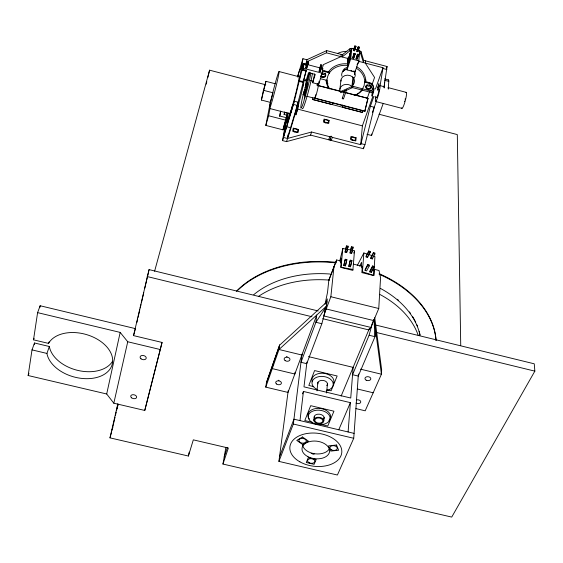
<?xml version="1.0" encoding="UTF-8"?>
<svg xmlns="http://www.w3.org/2000/svg" width="563" height="563" viewBox="0 0 563 563"><rect width="100%" height="100%" fill="white"/><g stroke="black" fill="none" stroke-linecap="round" stroke-linejoin="round"><path stroke-width="0.84" d="M372.769 92.881L373.107 91.558L372.769 92.881L351.847 87.441M322.719 318.686L368.765 329.925L370.841 327.42L378.758 308.51L380.553 277.812L379.033 270.5L374.296 269.325L373.494 270.817M375.444 329.369L375 336.681L358.265 376.077L352.558 374.705L369.117 335.245L372.748 321.86M388.21 80.15A8.227 1.077 -75 0 1 388.773 81.382L388.294 89.074A8.297 1.098 -75.1 0 0 388.167 87.687M373.987 267.531L374.057 266.44L372.558 265.961L369.94 270.845L369.863 271.936L371.362 272.415L373.987 267.531L372.481 267.052L372.558 265.961M374.867 254.068L374.937 253.005L373.452 252.527L370.862 257.397L370.792 258.459L372.27 258.938L374.867 254.068L373.382 253.589L373.452 252.527M375.803 97.223A8.297 1.042 -75.1 0 0 376.83 99.588A8.297 1.042 -75.1 0 0 380.053 87.082A8.297 1.042 -75.1 0 0 377.632 90.122A8.438 1.056 -75.1 0 1 380.067 85.555L384.079 86.779L387.07 66.525L363.811 60.396M374.296 269.325L373.888 275.603L361.847 272.612L362.326 266.348L353.416 264.131M371.362 272.415L371.432 271.324M372.27 258.938L372.34 257.875M384.578 82.022L384.184 87.997A8.297 1.07 -75.1 0 0 383.642 86.716M365.098 270.409L367.702 265.518L367.78 264.427L369.286 264.913L369.208 266.003L366.597 270.894L365.098 270.409L365.176 269.325L367.78 264.427M366.091 256.946L368.666 252.069L368.737 251.007L370.222 251.485L370.151 252.548L367.569 257.425L366.091 256.946L366.168 255.891L368.737 251.007M380.102 85.738L382.995 67.729L358.504 61.276M288.214 390.694L278.91 461.393L337.413 475.024L353.733 438.281L358.413 373.994M367.569 257.425L367.646 256.362M367.027 253.997L363.867 252.977L362.431 271.802L373.712 275.406L374.937 256.545L368.61 254.504M348.103 431.969L350.383 402.644L303.443 391.454L302.507 393.875M353.128 367.379L350.742 398.02L303.985 386.858L306.926 362.065M361.312 266.531L361.636 262.33L359.609 266.179M367.034 134.325L371.58 135.5L371.7 133.952M287.229 113.543L282.535 140.595L286.49 141.609L310.593 135.12L328.701 139.779L330.087 139.314L331.283 140.44L363.487 148.723L363.628 147.034M369.075 83.317L369.138 82.564L364.683 81.375L364.613 82.128L369.075 83.317A4.722 3.927 3.9 0 1 373.185 86.751A4.722 3.927 3.9 0 1 370.363 90.861M287.679 113.205L283.485 137.456L287.447 138.477L311.585 132.016L329.735 136.689L331.121 136.225L332.318 137.358L360.728 144.67L362.389 125.852L372.833 96.379M350.453 266.778L351.882 260.472L350.299 260.19L348.969 265.405L348.877 266.489L350.453 266.778L351.882 260.472M351.636 253.343L353.043 247.087L351.481 246.805L350.165 252.006L350.073 253.061L351.636 253.343L353.043 247.087M348.877 266.489L350.299 260.19M350.073 253.061L351.481 246.805M365.486 60.832L365.281 63.063L374.571 77.448L371.918 84.999M345.436 265.87L346.85 259.564L345.26 259.276L343.958 264.497L343.852 265.581L345.436 265.87L346.85 259.564M346.681 252.449L348.075 246.186L346.512 245.904L345.218 251.112L345.119 252.168L346.681 252.449L348.075 246.186M297.419 103.022L298.756 103.367L297.7 109.116L295.878 114.986L296.018 113.564M343.852 265.581L345.26 259.276M345.119 252.168L346.512 245.904M360.925 51.465L363.649 60.354L363.438 62.577L360.707 53.675L360.925 51.465L359.264 51.022M340.875 263.111L341.361 258.079L340.552 261.366M325.069 304.147L327.539 292.267L328.827 280.233L336.646 259.965L341.403 261.148L340.798 267.39L352.881 270.388L354.5 250.641L342.825 248.529L339.728 261.105M342.825 248.529L341.016 267.291L352.895 269.431M359.447 52.711L359.574 51.486M349.215 58.601L350.594 54.428L350.186 58.158L347.42 66.511L347.04 69.911L355.007 72.001L358.772 60.846L359.806 50.403L351.882 48.312L348.736 57.841M323.816 420.779L324.154 417.31M326.554 392.988L327.497 383.431M356.048 58.89L357.463 54.231L358.532 54.512L358.476 55.111L357.111 59.171L356.048 58.89L357.463 54.231M356.808 51.43L358.223 46.799L359.278 47.081L359.222 47.672L357.871 51.712L356.808 51.43L358.223 46.799M357.111 59.171L358.532 54.512M357.871 51.712L359.278 47.081M352.628 87.582L353.578 78.341L352.91 77.314L351.945 86.554L352.628 87.582L340.897 92.754L340.052 91.41A6.932 5.757 5.7 0 1 343.331 85.034A6.932 5.757 5.7 0 1 351.699 86.273L351.966 86.547L340.186 91.748M355.007 72.001L355.183 70.298M355.07 54.217L355.133 53.619L354.064 53.33L352.649 57.996L353.719 58.278L355.07 54.217L354 53.935L354.064 53.33M355.851 46.778L355.915 46.194L354.852 45.913L353.451 50.543L354.507 50.825L355.851 46.778L354.789 46.497L354.852 45.913M323.922 315.118L330.854 296.736L334.014 266.264M353.719 58.278L355.133 53.619M354.507 50.825L355.915 46.194M313.83 420.329L314.203 416.859M316.983 390.835L317.912 382.157M348.947 57.94L351.389 49.319M347.04 69.911L350.742 58.728L351.882 48.312M348.771 58.08L348.905 56.849M350.109 48.608L342.374 54.745L342.114 56.962L349.862 50.811L350.109 48.608L351.769 49.044M348.025 65.787L347.913 58.095A19.754 16.559 5.6 0 1 350.277 58.228M362.875 110.749L362.29 112.396L342.529 107.266L342.783 104.992M347.843 62.767L348.025 61.1M316.744 315.034L315.913 322.282L300.98 362.298L306.729 363.684L321.846 323.725L326.554 306.075L278.988 349.503L265.771 387.133L287.989 392.425L316.441 315.85M347.85 65.456A18.917 15.785 5.8 0 0 332.057 69.861C328.806 72.676 326.976 76.786 326.948 81.051A18.917 15.785 5.8 0 0 329.763 88.94M299.988 420.596L303.443 391.454M339.89 89.165L340.981 79.925M330.375 139.026L330.171 140.715L330.347 140.201L329.7 140.032M341.192 54.428L340.925 56.645L323.415 64.604L321.923 69.34M305.449 85.865L305.42 85.323M278.91 461.393L293.344 424.03L301.986 354.169M295.047 372.284L294.829 374.015L272.274 368.61L272.914 364.303M329.165 73.141L329.482 72.148L324.809 70.931A4.729 3.962 7.8 0 0 322.317 70.607M329.482 72.148L329.383 72.901L324.647 71.649A4.736 3.962 7.8 0 0 322.212 71.353M303.71 92.438A19.958 1.33 -75.5 0 0 301.353 107.871L301.501 107.61A19.958 1.33 -75.5 0 0 302.24 105.921L302.465 105.344A19.958 1.33 -75.5 0 0 304.02 100.714L305.477 92.311M324.71 71.67L324.809 70.931M306.005 63.577L306.497 61.944L326.406 52.816L326.709 50.614L342.867 54.871M314.654 73.985L312.669 82.726L318.672 84.295L322.17 73.211L322.817 68.63L304.097 63.718L302.655 68.482M319.094 71.346L320.446 66.701L321.522 66.983L321.431 67.595L320.171 71.628L319.094 71.346L320.446 66.701M321.712 65.66L321.797 65.055L320.727 64.773L320.636 65.378L321.712 65.66L320.699 68.883M320.171 71.628L321.522 66.983M318.672 84.295L319.115 81.227M319.467 68.799L319.376 69.404L320.727 64.773M326.146 304.083L327.012 301.775L279.607 345.196L278.988 349.503L302.035 355.063M49.347 346.505L46.933 353.43L47.109 354.352A33.674 22.084 15.3 0 0 95.661 377.738A33.674 22.084 15.3 0 0 101.495 341.994A33.674 22.084 15.3 0 0 49.023 342.628L48.566 343.409L33.513 339.834L37.601 312.634L40.149 305.751L135.458 328.637L133.53 335.611L162.053 342.445L144.768 410.455L113.81 403.199L106.696 393.987L28.15 375.535L32.007 349.89L34.512 342.987L49.347 346.505L49.523 347.427A33.47 22.077 15.4 0 0 78.644 370.595A33.47 22.077 15.4 0 0 112.586 361.214M34.252 344.697L34.512 342.987M39.896 307.447L40.149 305.751M265.771 387.133L266.419 382.819L279.607 345.196M307.968 64.062L308.067 63.457L306.99 63.176L305.667 67.827L306.744 68.109L307.968 64.062L306.891 63.781L306.99 63.176M307.046 66.174L308.376 61.529L307.299 61.247L305.976 65.892L306.075 65.287M302.993 80.199L305.998 80.988L306.237 79.453M307.299 61.247L307.201 61.853L308.278 62.134M305.498 64.428L303.091 63.795L302.064 70.03L299.277 80.657L303.309 81.712L306.223 70.319L302.859 69.439L303.633 64.724L302.627 68.067M306.744 68.109L308.067 63.457M286.49 141.609C294.695 118.286 299.973 94.141 306.223 70.319M306.026 64.865L306.856 59.734L326.709 50.614M305.667 67.827L305.765 67.215M302.866 69.868L304.097 63.718M282.535 140.595L293.485 104.429L299.157 81.353L302.922 58.7L306.856 59.734M296.398 112.621L296.581 111.65M290.811 112.656L292.661 105.14L292.127 108.314M287.447 138.477L288.094 134.627M272.83 93.592L270.317 102.367L265.82 125.422L283.041 129.849L286.37 117.702L279.832 116.02L280.726 111.073M305.111 91.459C304.85 94.675 307.722 83.936 306.504 86.139M375.401 324.964L534.259 363.811L534.85 371.144L451.73 517.087L222.948 464.053L225.876 447.451M283.041 129.849L283.337 128.167M285.765 112.699L287.559 113.163L286.933 115.232L284.118 114.507L284.561 111.981M279.607 116.457L280.508 111.509M265.82 125.422L268.607 115.753L270.092 108.096M297.602 108.898L297.778 107.589L297.588 107.969M270.317 102.367L261.401 100.059L263.287 90.882L265.961 81.332L275.286 83.76M117.843 403.72L109.982 437.859L188.394 456.037L189.203 452.117M261.401 100.059L265.961 81.332M106.696 393.987L120.179 332.409L37.601 312.634M113.81 403.199L127.738 341.762L120.179 332.409M133.572 335.428L149.068 269.607L318.179 310.966M296.624 107.624L294.54 114.641M112.086 430.012L115.035 417.218M115.429 415.515L116.217 412.095M116.611 410.392L117.991 404.417M136.872 322.508L137.661 319.094M138.055 317.391L139.821 309.713M140.215 308.003L141.003 304.59M141.397 302.887L143.755 292.647M144.74 288.383L149.068 269.607M304.991 88.025L305.188 87.188M305.378 90.2L305.618 89.221M206.234 84.168L206.825 81.705M207.81 77.588L209.591 70.185L265.778 84.795M306.68 96.238L364.789 111.333L367.773 98.687A6.847 0.816 -75.2 0 0 367.35 99.595M364.796 111.305L368.068 98.363L341.804 91.509M317.849 85.66L317.996 85.351A6.876 0.521 -75.4 0 1 317.335 90.587A6.876 0.521 -75.4 0 1 314.816 98.349L315.787 94.69M297.454 109.546L296.405 112.966M307.546 82.381L309.988 72.423M340.988 262.837L341.403 261.148M360.728 144.67L370.384 106.238L373.874 96.407M363.487 148.723L364.958 144.642L374.247 107.244L370.384 106.238M144.768 410.455L162.053 342.445M353.86 253.153L354.289 251.478M296.898 110.32L297.081 109.623M109.982 437.859L111.678 431.645M112.121 430.019L112.818 427.479M117.005 408.696L117.927 405.304M154.593 271.253L209.591 70.185M306.012 87.744L306.272 86.857M304.309 90.516L304.541 89.742M298.031 105.844L299.959 98.982A19.149 1.21 -75.5 0 0 304.168 79.953M284.118 114.507L284.765 112.326M297.426 77.04L302.922 58.7M297.707 76.596L299.467 70.727L301.508 67.243M283.478 127.322L286.37 117.702M288.347 112.811L286.933 117.512L288.488 117.913M285.856 123.747L287.749 117.47L287.074 121.397L289.213 114.578A20.113 1.175 -75.6 0 0 296.3 91.171A20.113 1.175 -75.6 0 0 298.432 76.702M283.724 136.084L294.273 101.206L298.32 102.255L296.293 108.891M188.394 456.037L193.313 439.851L228.353 448.021L222.948 464.053M307.145 65.568L308.376 61.529M287.679 137.098L294.569 114.535M305.998 80.988L308.545 72.662L315.259 74.415L312.669 82.726M320.537 69.08L321.797 65.055M312.979 97.779L312.458 99.447L362.29 112.396M316.927 85.238L317.448 83.563M322.317 70.206L322.817 68.63M310.593 135.12L311.585 132.016M332.824 103.036L332.304 104.605L312.458 99.447M349.405 55.343L350.643 51.578M347.519 62.275L348.23 60.128M353.451 50.543L354.789 46.497M352.649 57.996L354 53.935M346.639 89.573L343.529 98.835L342.86 98.954L342.248 98.398L344.873 90.544M328.701 139.779L329.735 136.689M330.087 139.314L331.121 136.225M358.884 54.829L359.384 53.33L360.707 53.675M224.194 456.966L227.431 447.339M331.283 140.44L332.318 137.358M342.529 107.266L343.057 105.696M48.566 343.409L49.101 341.875M266.461 382.53L279.649 344.915M367.146 98.581L369.715 91.262M370.574 88.827L371.425 86.385M375.451 89.017L382.995 67.729M386.485 68.179L387.07 66.525M28.15 375.535L28.973 373.227M342.248 98.398L342.614 98.145M372.368 112.494L376.464 101.058M371.58 135.5L383.136 103.691M33.513 339.834L34.076 338.3M304.104 91.157L303.738 91.917M336.646 259.965L328.827 280.233M325.541 303.654L327.314 298.925L326.244 308.967L373.705 320.586M324.52 311.459L326.554 306.075L315.913 322.282L321.846 323.725M279.551 456.544L293.949 419.175L354.092 433.383M301.332 68.292L303.091 63.795M341.129 396.092L369.412 328.384M338.778 429.759L350.383 402.644M362.298 89.341L364.12 85.576L364.704 81.494A18.917 15.785 5.8 0 0 356.365 68.32M357.245 265.609L363.867 252.977M361.537 267.84L362.326 266.348M368.385 254.969L370.222 251.485M370.792 258.459L373.382 253.589M369.863 271.936L372.481 267.052M371.812 270.627L372.938 268.537M373.051 91.614L352.98 86.294M317.771 85.858A6.876 0.521 -75.4 0 1 317.919 85.506L340.108 91.065M357.026 64.548L359.039 61.951L359.131 61.05A19.754 16.559 5.6 0 0 358.117 60.508M362.072 89.587L359.37 92.543A18.917 15.785 5.8 0 1 354.099 95.583M368.068 98.363L343.31 92.142M346.414 246.96L347.976 247.248M351.389 247.861L352.952 248.142M345.161 260.366L346.745 260.648M350.2 261.274L351.791 261.563M311.17 453.342L314.309 454.074M312.465 422.377L304.808 420.568L310.692 405.677L333.943 411.201L327.779 425.994L320.122 424.185M293.344 424.03L353.733 438.281M355.893 408.597L365.19 410.807L381.425 374.205L381.658 369.835L374.733 317.687M32.007 349.89L46.933 353.43M357.498 389.026L373.185 392.784M127.738 341.762L160.279 349.539M313.788 386.64L308.834 385.451L314.59 370.567L337.153 375.985L331.121 390.778L326.997 389.793M308.44 356.604L353.254 367.407M360.475 369.152L381.425 374.205L374.106 319.348M323.634 315.892L370.841 327.42M147.133 276.532L311.958 316.751M376.007 332.381L534.85 371.144M369.117 335.245L375 336.681L373.987 319.404M330.854 296.736L378.758 308.51M361.094 143.642L364.958 144.642M286.708 126.738L290.698 127.766M293.485 104.429L297.531 105.478M296.954 105.858L298.291 106.203M297.721 109.116L362.389 125.852M284.794 112.227L286.335 112.621M269.466 108.441L289.459 113.606M268.607 115.753L285.934 120.222M279.093 71.55A19.184 0.795 -75.6 0 1 272.147 100.995A19.184 0.795 -75.6 0 1 271.612 97.547A19.184 0.795 -75.6 0 1 279.093 71.55L299.199 76.8M305.618 79.313L308.052 79.953M310.487 80.586L312.922 81.22M317.919 85.52L339.918 91.283M299.157 81.353L303.197 82.409M375.563 101.481L401.919 108.349M378.99 114.226L457.311 134.592L460.731 345.541M314.949 98.096L365.014 111.108M264.089 90.46L273.062 92.789M384.508 78.897L388.569 79.967M384.698 80.312L388.773 81.382M320.361 67.314L321.431 67.595M388.139 87.624L406.296 92.381M303.344 68.278L322.17 73.211M321.621 74.196L323.106 74.583M302.064 70.03L306.103 71.086M321.304 76.427L323.535 77.011M366.717 88.314L368.934 88.891M358.159 47.391L359.222 47.672M349.862 50.811L351.185 51.163M357.406 54.829L358.476 55.111M350.742 58.728L358.772 60.846M326.406 52.816L347.927 58.489M382.946 68.475L386.88 69.516M327.019 80.425L322.557 79.235A4.736 3.962 7.8 0 1 320.27 78.433M367.702 265.518L369.208 266.003M368.666 252.069L370.151 252.548M364.789 111.333L364.74 111.312A6.847 0.816 -75.2 0 1 364.634 110.538M351.995 71.044L351.798 70.924A6.819 5.714 5.6 0 0 351.002 70.558M343.275 98.314L343.564 98.736M352.663 77.032L353.247 77.624M384.079 86.779L384.043 86.596A8.438 1.084 -75.1 0 0 383.677 86.42M375.155 96.21L375.563 98.462L375.655 97.934A8.438 1.056 -75.1 0 1 375.767 97.286M347.913 58.095L348.145 65.737M405.902 92.55A8.283 1.225 -75 0 1 405.226 100.939A8.283 1.225 -75 0 1 401.708 107.878M378.371 89.918A4.286 0.535 -75.1 0 1 378.85 90.819A4.286 0.535 -75.1 0 1 377.435 96.203A4.286 0.535 -75.1 0 1 376.513 96.991M405.212 98.806A4.835 0.711 -75 0 1 405.1 99.348M404.663 101.037A4.835 0.711 -75 0 1 404.501 101.593M325.132 122.889A2.379 1.386 18.2 0 1 325.534 122.966M352.037 140.257A2.4 1.407 19.2 0 1 352.832 140.461M294.069 131.946A2.421 1.443 17.3 0 1 294.47 131.988M370.588 85.379A2.428 2.02 3.9 0 1 370.151 88.032A2.428 2.02 3.9 0 1 366.928 87.912A2.428 2.02 3.9 0 1 366.612 85.231M366.893 84.971A2.428 2.02 3.9 0 1 367.224 84.753M369.645 84.668A2.428 2.02 3.9 0 1 370.327 85.097M370.721 85.435A2.421 2.02 3.9 0 1 366.759 85.287M362.635 89.749A19.846 16.573 5.8 0 1 355.64 95.098M328.722 88.074A19.846 16.573 5.8 0 1 326.104 80.199M328.229 72.317A19.846 16.573 5.8 0 1 347.547 63.858M356.822 66.828A19.846 16.573 5.8 0 1 365.668 82.128M365.866 79.876A19.789 16.552 5.8 0 1 365.542 81.902M327.933 83.964A19.789 16.552 5.8 0 1 327.504 83M327.138 82.015A19.789 16.552 5.8 0 1 326.624 80.002M325.09 73.457A2.435 2.034 7.8 0 1 324.506 76.279A2.435 2.034 7.8 0 1 321.128 75.653M325.407 73.57A2.428 2.034 7.8 0 1 321.712 73.704M372.544 91.762A4.061 0.493 -75.1 0 1 374.064 88.884A4.061 0.493 -75.1 0 1 372.347 95.506A4.061 0.493 -75.1 0 1 372.277 92.782M347.814 58.988A19.775 16.566 5.6 0 1 350.179 59.122M340.939 81.149A6.862 5.729 5.7 0 1 350.207 75.618A6.862 5.729 5.7 0 1 352.501 85.189M353.297 70.987A6.812 5.707 5.6 0 1 354.979 76.582M354.683 77.279A6.812 5.707 5.6 0 1 354.282 77.933M341.854 76.104A6.812 5.707 5.6 0 1 347.596 69.143M369.138 82.564A4.722 3.927 3.9 0 1 372.917 84.999A4.722 3.927 3.9 0 1 372.347 88.898M371.144 85.843A2.695 2.245 3.9 0 1 368.695 88.708A2.695 2.245 3.9 0 1 365.943 85.921M321.937 73.176A2.702 2.266 7.8 0 1 325.477 74.506A2.702 2.266 7.8 0 1 324.063 77.434A2.702 2.266 7.8 0 1 320.523 76.096M325.78 74.935A2.702 2.266 7.8 0 1 323.831 76.772A2.702 2.266 7.8 0 1 320.987 75.871M325.224 73.239A2.702 2.266 7.8 0 1 325.773 74.344M343.24 71.332A6.123 5.137 5.6 0 1 346.977 69.059M354.444 72.986A6.123 5.137 5.6 0 1 354.634 74.323M342.797 71.058A6.116 5.13 5.6 0 1 347.146 67.567M354.599 71.487A6.116 5.13 5.6 0 1 354.563 74.147M337.652 53.429A18.607 15.673 5.7 0 1 346.956 51.367M310.846 73A19.958 1.33 -75.5 0 1 308.243 85.337L307.954 86.491A19.958 1.33 -75.5 0 1 304.604 98.792M305.435 85.71A19.958 1.33 -75.5 0 1 305.737 84.605M306.04 83.514A19.958 1.33 -75.5 0 1 309.58 72.205M306.314 85.858A6.883 0.457 -75.5 0 1 307.679 83.05A6.883 0.457 -75.5 0 1 305.554 92.065L305.329 92.811A6.883 0.457 -75.5 0 1 304.738 94.598L304.323 95.52A6.883 0.457 -75.5 0 1 304.794 91.72M312.451 73.422A19.958 1.358 -75.5 0 1 307.011 96.512A19.958 1.358 -75.5 0 1 302.415 108.42M314.78 98.349A6.876 0.521 -75.4 0 1 314.724 98.18M294.766 114.958A19.149 1.21 -75.5 0 1 294.456 114.894M303.563 82.261A6.193 0.394 -75.5 0 1 303.274 84.049M302.985 85.372A6.193 0.394 -75.5 0 1 302.634 86.878M305.843 83.155A6.193 0.408 -75.5 0 1 305.097 88.349A6.193 0.408 -75.5 0 1 303.028 94.204M397.358 299.284A93.824 65.224 6.3 0 1 398.386 300.163M409.407 311.93A93.824 65.224 6.3 0 1 410.378 313.253M412.63 316.617A93.824 65.224 6.3 0 1 413.453 317.982M413.854 318.665A93.824 65.224 6.3 0 1 414.614 320.037M414.98 320.727A93.824 65.224 6.3 0 1 415.677 322.113M416.951 324.907A93.824 65.224 6.3 0 1 417.514 326.315M419.168 331.255A93.824 65.224 6.3 0 1 419.541 332.677M419.709 333.387A93.824 65.224 6.3 0 1 420.019 334.809M258.776 296.194A94.387 65.273 6.4 0 1 329.524 280.114M380.025 294.519A94.387 65.273 6.4 0 1 418.14 335.175M253.744 294.688A93.873 65.224 6.3 0 1 330.171 274.04M380.377 288.39A93.873 65.224 6.3 0 1 420.005 335.351M236.404 291.254A108.891 75.724 6.3 0 1 336.16 262.372M379.152 273.688A108.891 75.724 6.3 0 1 436.043 340.073M237.516 290.571A108.941 75.731 6.3 0 1 336.104 262.914M379.117 274.23A108.941 75.731 6.3 0 1 436.043 340.622M316.976 389.378A10.69 7.178 6.4 0 1 315.048 378.083A10.69 7.178 6.4 0 1 331.593 380.278A10.69 7.178 6.4 0 1 326.259 390.616M317.849 383.924A4.856 3.265 6.4 0 1 323.507 380.482A4.856 3.265 6.4 0 1 326.758 385.599M314.407 418.168A5.004 3.265 6.5 0 1 319.7 414.22A5.004 3.265 6.5 0 1 323.401 419.421M312.226 381.813A11.049 7.439 6.4 0 1 323.591 373.29A11.049 7.439 6.4 0 1 333.226 383.973M308.608 417.662A11.387 7.453 6.5 0 1 320.53 408.513A11.387 7.453 6.5 0 1 328.947 420.434M309.544 419.048A11.387 7.453 6.5 0 1 309.031 418.365M356.302 400.054A2.878 1.907 5.1 0 1 360.13 400.652A2.878 1.907 5.1 0 1 359.856 403.214A2.878 1.907 5.1 0 1 355.978 403.059M279.03 380.405A2.878 1.935 8.1 0 1 278.298 380.257M287.165 356.865A2.935 2.013 7.9 0 1 286.433 356.653M329.594 448.254A13.815 8.818 6.6 0 1 315.217 453.82A13.815 8.818 6.6 0 1 302.62 445.044M312.641 453.954A3.645 2.308 6.7 0 1 313.239 454.13M378.92 83.817L377.752 87.898L378.92 83.817M292.373 106.576L291.127 111.312L292.373 106.576M356.09 137.78L355.795 140.947L350.65 139.624L350.96 136.457L356.09 137.78M329.109 120.398L328.722 123.48L323.612 122.164L324.014 119.082L329.109 120.398M298.474 129.462L297.975 132.643L292.746 131.299L293.267 128.125L298.474 129.462M308.292 457.663L306.3 462.512L314.133 464.334L316.16 459.499L308.292 457.663M302.486 436.994L296.757 440.407L302.669 444.524L308.397 441.132L302.486 436.994M336.526 445.002L328.567 445.875L330.699 451.104L338.63 450.238L336.526 445.002M141.01 358.814A3.118 2.076 13.2 0 0 146.141 358.483A3.118 2.076 13.2 0 0 142.34 355.443A3.118 2.076 13.2 0 0 141.01 358.814M131.615 397.844A3.019 1.949 13 0 0 136.57 397.562A3.019 1.949 13 0 0 132.868 394.691A3.019 1.949 13 0 0 131.615 397.844M324.752 121.96A2.379 1.379 18.2 0 0 328.595 122.101A2.379 1.379 18.2 0 0 325.745 119.771A2.379 1.379 18.2 0 0 324.752 121.96M351.784 139.413A2.4 1.407 19.2 0 0 355.626 139.533A2.4 1.407 19.2 0 0 352.712 137.154A2.4 1.407 19.2 0 0 351.784 139.413M293.935 131.088A2.428 1.436 17.3 0 0 297.89 131.221A2.428 1.436 17.3 0 0 295.026 128.836A2.428 1.436 17.3 0 0 293.935 131.088M366.689 88.834A2.702 2.245 3.9 0 0 371.144 87.758A2.702 2.245 3.9 0 0 367.702 85.055A2.702 2.245 3.9 0 0 366.689 88.834M316.075 422.278A4.011 2.611 6.5 0 0 322.705 421.413A4.011 2.611 6.5 0 0 317.673 417.957A4.011 2.611 6.5 0 0 316.075 422.278M315.393 422.707A5.011 3.265 6.5 0 0 323.676 421.624A5.011 3.265 6.5 0 0 317.391 417.31A5.011 3.265 6.5 0 0 315.393 422.707M312.669 422.813A11 7.192 6.5 0 0 330.038 418.907A11 7.192 6.5 0 0 314.731 410.518A11 7.192 6.5 0 0 312.669 422.813M366.189 380.201A2.935 1.985 4.7 0 0 370.806 378.976A2.935 1.985 4.7 0 0 366.668 376.802A2.935 1.985 4.7 0 0 366.189 380.201M276.433 383.938A2.885 1.935 8.1 0 0 281.289 383.593A2.885 1.935 8.1 0 0 277.939 380.848A2.885 1.935 8.1 0 0 276.433 383.938M285.188 360.644A2.942 2.013 7.9 0 0 289.945 359.764A2.942 2.013 7.9 0 0 286.032 357.252A2.942 2.013 7.9 0 0 285.188 360.644M331.473 449.865A3.716 2.372 6 0 0 337.293 448.5A3.716 2.372 6 0 0 332.05 445.797A3.716 2.372 6 0 0 331.473 449.865M299.995 442.293A3.716 2.379 7.1 0 0 306.166 441.617A3.716 2.379 7.1 0 0 301.571 438.394A3.716 2.379 7.1 0 0 299.995 442.293M307.891 456.656A13.871 8.818 6.6 0 0 329.566 451.646A13.871 8.818 6.6 0 0 309.953 441.519A13.871 8.818 6.6 0 0 307.891 456.656M299.896 461.843A26.095 16.594 6.6 0 0 341.586 453.806A26.095 16.594 6.6 0 0 306.019 433.672A26.095 16.594 6.6 0 0 299.896 461.843M309.157 462.765A3.659 2.308 6.7 0 0 314.858 461.442A3.659 2.308 6.7 0 0 309.65 458.803A3.659 2.308 6.7 0 0 309.157 462.765"/></g></svg>
